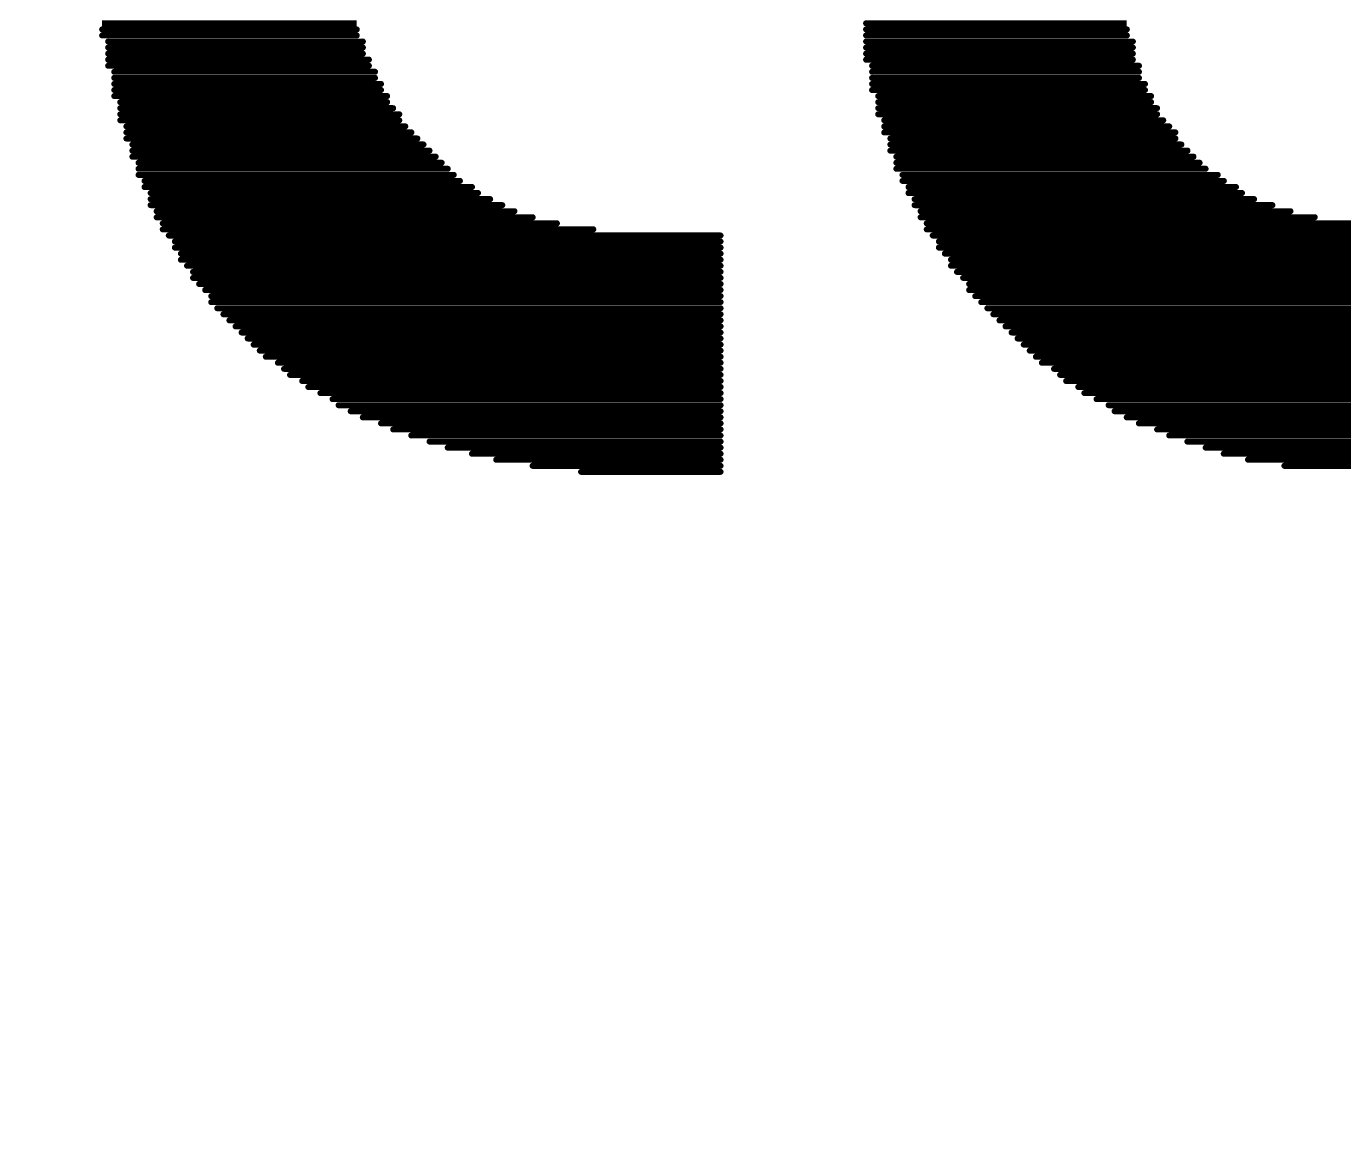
# Model space of a CAD drawing. Header units: millimetres. Extents: x -46.4 to 46.4, y -47.3 to 46.4.
# Drawn here: x -14.223 to -12.843, y -0.213 to 0.961 of the extents above; entities that cross this region are included whole.
import ezdxf

# ---------------------------------------------------------------- set-up
doc = ezdxf.new("R2010")
doc.units = ezdxf.units.MM
doc.layers.add('BottomOverlay', color=54, linetype='Continuous')
doc.layers.add('Mechanical1', color=6, linetype='Continuous')

# ---------------------------------------------------------------- blocks, each defined once
blk = doc.blocks.new('________2')
at = {"layer": 'BottomOverlay', "const_width": 0.00635}
for points in [[(9.8567, -2.0354), (10.1234, -2.0354)], [(9.8567, -2.0418), (10.1234, -2.0418)], [(10.6568, -2.0354), (10.9299, -2.0354)], [(10.6568, -2.0418), (10.9299, -2.0418)], [(9.8567, -2.0481), (10.1234, -2.0481)], [(9.8631, -2.0545), (10.1298, -2.0545)], [(10.6568, -2.0481), (10.9299, -2.0481)], [(10.6568, -2.0545), (10.9362, -2.0545)], [(9.8631, -2.0608), (10.1298, -2.0608)], [(9.8631, -2.0672), (10.1298, -2.0672)], [(10.6568, -2.0608), (10.9362, -2.0608)], [(10.6568, -2.0672), (10.9362, -2.0672)], [(9.8631, -2.0735), (10.1361, -2.0735)], [(9.8631, -2.0799), (10.1361, -2.0799)], [(9.8694, -2.0862), (10.1425, -2.0862)], [(10.6568, -2.0735), (10.9362, -2.0735)], [(10.6632, -2.0799), (10.9426, -2.0799)], [(10.6632, -2.0862), (10.9426, -2.0862)], [(9.8694, -2.0926), (10.1425, -2.0926)], [(9.8694, -2.0989), (10.1488, -2.0989)], [(10.6632, -2.0926), (10.9426, -2.0926)], [(10.6632, -2.0989), (10.9489, -2.0989)], [(9.8694, -2.1053), (10.1488, -2.1053)], [(9.8694, -2.1116), (10.1552, -2.1116)], [(10.6632, -2.1053), (10.9489, -2.1053)], [(10.6695, -2.1116), (10.9553, -2.1116)], [(9.8758, -2.118), (10.1552, -2.118)], [(9.8758, -2.1243), (10.1615, -2.1243)], [(10.6695, -2.118), (10.9553, -2.118)], [(10.6695, -2.1243), (10.9616, -2.1243)], [(9.8758, -2.1307), (10.1679, -2.1307)], [(9.8758, -2.137), (10.1679, -2.137)], [(10.6695, -2.1307), (10.9616, -2.1307)], [(10.6759, -2.137), (10.968, -2.137)], [(9.8821, -2.1434), (10.1742, -2.1434)], [(9.8821, -2.1497), (10.1806, -2.1497)], [(10.6759, -2.1434), (10.9743, -2.1434)], [(10.6759, -2.1497), (10.9807, -2.1497)], [(9.8821, -2.1561), (10.1869, -2.1561)], [(9.8885, -2.1624), (10.1933, -2.1624)], [(9.8885, -2.1688), (10.1996, -2.1688)], [(10.6822, -2.1561), (10.9807, -2.1561)], [(10.6822, -2.1624), (10.987, -2.1624)], [(10.6822, -2.1688), (10.9934, -2.1688)], [(9.8885, -2.1751), (10.206, -2.1751)], [(9.8948, -2.1815), (10.2123, -2.1815)], [(10.6886, -2.1751), (10.9997, -2.1751)], [(10.6886, -2.1815), (11.0061, -2.1815)], [(9.8948, -2.1878), (10.2187, -2.1878)], [(9.8948, -2.1942), (10.225, -2.1942)], [(10.6886, -2.1878), (11.0124, -2.1878)], [(10.6949, -2.1942), (11.0251, -2.1942)], [(9.9012, -2.2005), (10.2314, -2.2005)], [(9.9012, -2.2069), (10.2441, -2.2069)], [(10.6949, -2.2005), (11.0315, -2.2005)], [(10.7013, -2.2069), (11.0442, -2.2069)], [(9.9075, -2.2132), (10.2504, -2.2132)], [(9.9075, -2.2196), (10.2631, -2.2196)], [(10.7013, -2.2132), (11.0505, -2.2132)], [(10.7076, -2.2196), (11.0632, -2.2196)], [(9.9075, -2.2259), (10.2758, -2.2259)], [(9.9139, -2.2323), (10.2885, -2.2323)], [(10.7076, -2.2259), (11.0823, -2.2259)], [(10.714, -2.2323), (11.1013, -2.2323)], [(9.9139, -2.2386), (10.3076, -2.2386)], [(9.9202, -2.245), (10.333, -2.245)], [(9.9202, -2.2513), (10.3711, -2.2513)], [(10.714, -2.2386), (11.1267, -2.2386)], [(10.7203, -2.245), (12.3523, -2.245)], [(10.7203, -2.2513), (12.3523, -2.2513)], [(9.9266, -2.2577), (10.5044, -2.2577)], [(9.9329, -2.264), (10.5044, -2.264)], [(10.7267, -2.2577), (12.3459, -2.2577)], [(10.733, -2.264), (12.3459, -2.264)], [(9.9329, -2.2704), (10.5044, -2.2704)], [(9.9393, -2.2767), (10.5044, -2.2767)], [(10.733, -2.2704), (12.3396, -2.2704)], [(10.7394, -2.2767), (12.3332, -2.2767)], [(9.9393, -2.2831), (10.5044, -2.2831)], [(9.9456, -2.2894), (10.5044, -2.2894)], [(10.7457, -2.2831), (12.3332, -2.2831)], [(10.7457, -2.2894), (12.3269, -2.2894)], [(9.952, -2.2958), (10.5044, -2.2958)], [(9.952, -2.3021), (10.5044, -2.3021)], [(10.7521, -2.2958), (12.3205, -2.2958)], [(10.7584, -2.3021), (12.3142, -2.3021)], [(9.9583, -2.3085), (10.5044, -2.3085)], [(9.9647, -2.3148), (10.5044, -2.3148)], [(10.7648, -2.3085), (12.3142, -2.3085)], [(10.7648, -2.3148), (12.3078, -2.3148)], [(9.971, -2.3212), (10.5044, -2.3212)], [(9.971, -2.3275), (10.5044, -2.3275)], [(9.9774, -2.3339), (10.5044, -2.3339)], [(10.7711, -2.3212), (12.3015, -2.3212)], [(10.7775, -2.3275), (12.2951, -2.3275)], [(10.7838, -2.3339), (12.2888, -2.3339)], [(9.9837, -2.3402), (10.5044, -2.3402)], [(9.9901, -2.3466), (10.5044, -2.3466)], [(10.7902, -2.3402), (12.2824, -2.3402)], [(10.7965, -2.3466), (11.5331, -2.3466)], [(9.9964, -2.3529), (10.5044, -2.3529)], [(10.0028, -2.3593), (10.5044, -2.3593)], [(10.8029, -2.3529), (11.5268, -2.3529)], [(10.8092, -2.3593), (11.5204, -2.3593)], [(10.0091, -2.3656), (10.5044, -2.3656)], [(10.0155, -2.372), (10.5044, -2.372)], [(10.8156, -2.3656), (11.5141, -2.3656)], [(10.8219, -2.372), (11.5077, -2.372)], [(10.0218, -2.3783), (10.5044, -2.3783)], [(10.0282, -2.3847), (10.5044, -2.3847)], [(10.8283, -2.3783), (11.5014, -2.3783)], [(10.8346, -2.3847), (11.4887, -2.3847)], [(10.0409, -2.391), (10.5044, -2.391)], [(10.0472, -2.3974), (10.5044, -2.3974)], [(10.0536, -2.4037), (10.5044, -2.4037)], [(10.841, -2.391), (11.4823, -2.391)], [(10.8537, -2.3974), (11.476, -2.3974)], [(10.86, -2.4037), (11.4696, -2.4037)], [(10.0663, -2.4101), (10.5044, -2.4101)], [(10.0726, -2.4164), (10.5044, -2.4164)], [(10.8664, -2.4101), (11.4569, -2.4101)], [(10.8791, -2.4164), (11.4506, -2.4164)], [(10.0853, -2.4228), (10.5044, -2.4228)], [(10.098, -2.4291), (10.5044, -2.4291)], [(10.8854, -2.4228), (11.4379, -2.4228)], [(10.8981, -2.4291), (11.4315, -2.4291)], [(10.1044, -2.4355), (10.5044, -2.4355)], [(10.1171, -2.4418), (10.5044, -2.4418)], [(10.9108, -2.4355), (11.4188, -2.4355)], [(10.9172, -2.4418), (11.4061, -2.4418)], [(10.1298, -2.4482), (10.5044, -2.4482)], [(10.1488, -2.4545), (10.5044, -2.4545)], [(10.9299, -2.4482), (11.3934, -2.4482)], [(10.9426, -2.4545), (11.3807, -2.4545)], [(10.1615, -2.4609), (10.5044, -2.4609)], [(10.1806, -2.4672), (10.5044, -2.4672)], [(10.9616, -2.4609), (11.368, -2.4609)], [(10.9743, -2.4672), (11.3553, -2.4672)], [(10.1996, -2.4736), (10.5044, -2.4736)], [(10.2187, -2.4799), (10.5044, -2.4799)], [(10.2441, -2.4863), (10.5044, -2.4863)], [(10.9934, -2.4736), (11.3363, -2.4736)], [(11.0124, -2.4799), (11.3172, -2.4799)], [(11.0315, -2.4863), (11.2982, -2.4863)], [(10.2695, -2.4926), (10.5044, -2.4926)], [(10.3076, -2.499), (10.5044, -2.499)], [(11.0569, -2.4926), (11.2664, -2.4926)], [(11.095, -2.499), (11.2283, -2.499)], [(10.3584, -2.5053), (10.5044, -2.5053)]]:
    blk.add_lwpolyline(points, dxfattribs=at)
at = {"layer": 'BottomOverlay', "const_width": 0.00317}
for points in [[(9.8552, -2.0418, 1), (9.8583, -2.0418, 1)], [(10.1219, -2.0418, 1), (10.125, -2.0418, 1)], [(10.6553, -2.0354, 1), (10.6584, -2.0354, 1)], [(10.6553, -2.0418, 1), (10.6584, -2.0418, 1)], [(10.9283, -2.0418, 1), (10.9315, -2.0418, 1)], [(9.8552, -2.0481, 1), (9.8583, -2.0481, 1)], [(9.8615, -2.0545, 1), (9.8647, -2.0545, 1)], [(10.1219, -2.0481, 1), (10.125, -2.0481, 1)], [(10.1282, -2.0545, 1), (10.1314, -2.0545, 1)], [(10.6553, -2.0481, 1), (10.6584, -2.0481, 1)], [(10.6553, -2.0545, 1), (10.6584, -2.0545, 1)], [(10.9283, -2.0481, 1), (10.9315, -2.0481, 1)], [(10.9347, -2.0545, 1), (10.9378, -2.0545, 1)], [(9.8615, -2.0608, 1), (9.8647, -2.0608, 1)], [(9.8615, -2.0672, 1), (9.8647, -2.0672, 1)], [(10.1282, -2.0608, 1), (10.1314, -2.0608, 1)], [(10.1282, -2.0672, 1), (10.1314, -2.0672, 1)], [(10.6553, -2.0608, 1), (10.6584, -2.0608, 1)], [(10.6553, -2.0672, 1), (10.6584, -2.0672, 1)], [(10.9347, -2.0608, 1), (10.9378, -2.0608, 1)], [(10.9347, -2.0672, 1), (10.9378, -2.0672, 1)], [(9.8615, -2.0735, 1), (9.8647, -2.0735, 1)], [(9.8615, -2.0799, 1), (9.8647, -2.0799, 1)], [(9.8679, -2.0862, 1), (9.871, -2.0862, 1)], [(10.1346, -2.0735, 1), (10.1377, -2.0735, 1)], [(10.1346, -2.0799, 1), (10.1377, -2.0799, 1)], [(10.1409, -2.0862, 1), (10.1441, -2.0862, 1)], [(10.6553, -2.0735, 1), (10.6584, -2.0735, 1)], [(10.6616, -2.0799, 1), (10.6648, -2.0799, 1)], [(10.6616, -2.0862, 1), (10.6648, -2.0862, 1)], [(10.9347, -2.0735, 1), (10.9378, -2.0735, 1)], [(10.941, -2.0799, 1), (10.9442, -2.0799, 1)], [(10.941, -2.0862, 1), (10.9442, -2.0862, 1)], [(9.8679, -2.0926, 1), (9.871, -2.0926, 1)], [(9.8679, -2.0989, 1), (9.871, -2.0989, 1)], [(10.1409, -2.0926, 1), (10.1441, -2.0926, 1)], [(10.1473, -2.0989, 1), (10.1504, -2.0989, 1)], [(10.6616, -2.0926, 1), (10.6648, -2.0926, 1)], [(10.6616, -2.0989, 1), (10.6648, -2.0989, 1)], [(10.941, -2.0926, 1), (10.9442, -2.0926, 1)], [(10.9474, -2.0989, 1), (10.9505, -2.0989, 1)], [(9.8679, -2.1053, 1), (9.871, -2.1053, 1)], [(9.8679, -2.1116, 1), (9.871, -2.1116, 1)], [(10.1473, -2.1053, 1), (10.1504, -2.1053, 1)], [(10.1536, -2.1116, 1), (10.1568, -2.1116, 1)], [(10.6616, -2.1053, 1), (10.6648, -2.1053, 1)], [(10.668, -2.1116, 1), (10.6711, -2.1116, 1)], [(10.9474, -2.1053, 1), (10.9505, -2.1053, 1)], [(10.9537, -2.1116, 1), (10.9569, -2.1116, 1)], [(9.8742, -2.118, 1), (9.8774, -2.118, 1)], [(9.8742, -2.1243, 1), (9.8774, -2.1243, 1)], [(10.1536, -2.118, 1), (10.1568, -2.118, 1)], [(10.16, -2.1243, 1), (10.1631, -2.1243, 1)], [(10.668, -2.118, 1), (10.6711, -2.118, 1)], [(10.668, -2.1243, 1), (10.6711, -2.1243, 1)], [(10.9537, -2.118, 1), (10.9569, -2.118, 1)], [(10.9601, -2.1243, 1), (10.9632, -2.1243, 1)], [(9.8742, -2.1307, 1), (9.8774, -2.1307, 1)], [(9.8742, -2.137, 1), (9.8774, -2.137, 1)], [(10.1663, -2.1307, 1), (10.1695, -2.1307, 1)], [(10.1663, -2.137, 1), (10.1695, -2.137, 1)], [(10.668, -2.1307, 1), (10.6711, -2.1307, 1)], [(10.6743, -2.137, 1), (10.6775, -2.137, 1)], [(10.9601, -2.1307, 1), (10.9632, -2.1307, 1)], [(10.9664, -2.137, 1), (10.9696, -2.137, 1)], [(9.8806, -2.1434, 1), (9.8837, -2.1434, 1)], [(9.8806, -2.1497, 1), (9.8837, -2.1497, 1)], [(10.1727, -2.1434, 1), (10.1758, -2.1434, 1)], [(10.179, -2.1497, 1), (10.1822, -2.1497, 1)], [(10.6743, -2.1434, 1), (10.6775, -2.1434, 1)], [(10.6743, -2.1497, 1), (10.6775, -2.1497, 1)], [(10.9728, -2.1434, 1), (10.9759, -2.1434, 1)], [(10.9791, -2.1497, 1), (10.9823, -2.1497, 1)], [(9.8806, -2.1561, 1), (9.8837, -2.1561, 1)], [(9.8869, -2.1624, 1), (9.8901, -2.1624, 1)], [(9.8869, -2.1688, 1), (9.8901, -2.1688, 1)], [(10.1854, -2.1561, 1), (10.1885, -2.1561, 1)], [(10.1917, -2.1624, 1), (10.1949, -2.1624, 1)], [(10.1981, -2.1688, 1), (10.2012, -2.1688, 1)], [(10.6807, -2.1561, 1), (10.6838, -2.1561, 1)], [(10.6807, -2.1624, 1), (10.6838, -2.1624, 1)], [(10.6807, -2.1688, 1), (10.6838, -2.1688, 1)], [(10.9791, -2.1561, 1), (10.9823, -2.1561, 1)], [(10.9855, -2.1624, 1), (10.9886, -2.1624, 1)], [(10.9918, -2.1688, 1), (10.995, -2.1688, 1)], [(9.8869, -2.1751, 1), (9.8901, -2.1751, 1)], [(9.8933, -2.1815, 1), (9.8964, -2.1815, 1)], [(10.2044, -2.1751, 1), (10.2076, -2.1751, 1)], [(10.2108, -2.1815, 1), (10.2139, -2.1815, 1)], [(10.687, -2.1751, 1), (10.6902, -2.1751, 1)], [(10.687, -2.1815, 1), (10.6902, -2.1815, 1)], [(10.9982, -2.1751, 1), (11.0013, -2.1751, 1)], [(11.0045, -2.1815, 1), (11.0077, -2.1815, 1)], [(9.8933, -2.1878, 1), (9.8964, -2.1878, 1)], [(9.8933, -2.1942, 1), (9.8964, -2.1942, 1)], [(10.2171, -2.1878, 1), (10.2203, -2.1878, 1)], [(10.2235, -2.1942, 1), (10.2266, -2.1942, 1)], [(10.687, -2.1878, 1), (10.6902, -2.1878, 1)], [(10.6934, -2.1942, 1), (10.6965, -2.1942, 1)], [(11.0109, -2.1878, 1), (11.014, -2.1878, 1)], [(11.0236, -2.1942, 1), (11.0267, -2.1942, 1)], [(9.8996, -2.2005, 1), (9.9028, -2.2005, 1)], [(9.8996, -2.2069, 1), (9.9028, -2.2069, 1)], [(10.2298, -2.2005, 1), (10.233, -2.2005, 1)], [(10.2425, -2.2069, 1), (10.2457, -2.2069, 1)], [(10.6934, -2.2005, 1), (10.6965, -2.2005, 1)], [(10.6997, -2.2069, 1), (10.7029, -2.2069, 1)], [(11.0299, -2.2005, 1), (11.0331, -2.2005, 1)], [(11.0426, -2.2069, 1), (11.0458, -2.2069, 1)], [(9.906, -2.2132, 1), (9.9091, -2.2132, 1)], [(9.906, -2.2196, 1), (9.9091, -2.2196, 1)], [(10.2489, -2.2132, 1), (10.252, -2.2132, 1)], [(10.2616, -2.2196, 1), (10.2647, -2.2196, 1)], [(10.6997, -2.2132, 1), (10.7029, -2.2132, 1)], [(10.7061, -2.2196, 1), (10.7092, -2.2196, 1)], [(11.049, -2.2132, 1), (11.0521, -2.2132, 1)], [(11.0617, -2.2196, 1), (11.0648, -2.2196, 1)], [(9.906, -2.2259, 1), (9.9091, -2.2259, 1)], [(9.9123, -2.2323, 1), (9.9155, -2.2323, 1)], [(10.2743, -2.2259, 1), (10.2774, -2.2259, 1)], [(10.287, -2.2323, 1), (10.2901, -2.2323, 1)], [(10.7061, -2.2259, 1), (10.7092, -2.2259, 1)], [(10.7124, -2.2323, 1), (10.7156, -2.2323, 1)], [(11.0807, -2.2259, 1), (11.0839, -2.2259, 1)], [(11.0998, -2.2323, 1), (11.1029, -2.2323, 1)], [(9.9123, -2.2386, 1), (9.9155, -2.2386, 1)], [(9.9187, -2.245, 1), (9.9218, -2.245, 1)], [(9.9187, -2.2513, 1), (9.9218, -2.2513, 1)], [(10.306, -2.2386, 1), (10.3092, -2.2386, 1)], [(10.3314, -2.245, 1), (10.3346, -2.245, 1)], [(10.3695, -2.2513, 1), (10.3727, -2.2513, 1)], [(10.7124, -2.2386, 1), (10.7156, -2.2386, 1)], [(10.7188, -2.245, 1), (10.7219, -2.245, 1)], [(10.7188, -2.2513, 1), (10.7219, -2.2513, 1)], [(11.1252, -2.2386, 1), (11.1283, -2.2386, 1)], [(9.925, -2.2577, 1), (9.9282, -2.2577, 1)], [(9.9314, -2.264, 1), (9.9345, -2.264, 1)], [(10.5029, -2.2577, 1), (10.506, -2.2577, 1)], [(10.5029, -2.264, 1), (10.506, -2.264, 1)], [(10.7251, -2.2577, 1), (10.7283, -2.2577, 1)], [(10.7315, -2.264, 1), (10.7346, -2.264, 1)], [(9.9314, -2.2704, 1), (9.9345, -2.2704, 1)], [(9.9377, -2.2767, 1), (9.9409, -2.2767, 1)], [(10.5029, -2.2704, 1), (10.506, -2.2704, 1)], [(10.5029, -2.2767, 1), (10.506, -2.2767, 1)], [(10.7315, -2.2704, 1), (10.7346, -2.2704, 1)], [(10.7378, -2.2767, 1), (10.741, -2.2767, 1)], [(9.9377, -2.2831, 1), (9.9409, -2.2831, 1)], [(9.9441, -2.2894, 1), (9.9472, -2.2894, 1)], [(10.5029, -2.2831, 1), (10.506, -2.2831, 1)], [(10.5029, -2.2894, 1), (10.506, -2.2894, 1)], [(10.7442, -2.2831, 1), (10.7473, -2.2831, 1)], [(10.7442, -2.2894, 1), (10.7473, -2.2894, 1)], [(9.9504, -2.2958, 1), (9.9536, -2.2958, 1)], [(9.9504, -2.3021, 1), (9.9536, -2.3021, 1)], [(10.5029, -2.2958, 1), (10.506, -2.2958, 1)], [(10.5029, -2.3021, 1), (10.506, -2.3021, 1)], [(10.7505, -2.2958, 1), (10.7537, -2.2958, 1)], [(10.7569, -2.3021, 1), (10.76, -2.3021, 1)], [(9.9568, -2.3085, 1), (9.9599, -2.3085, 1)], [(9.9631, -2.3148, 1), (9.9663, -2.3148, 1)], [(10.5029, -2.3085, 1), (10.506, -2.3085, 1)], [(10.5029, -2.3148, 1), (10.506, -2.3148, 1)], [(10.7632, -2.3085, 1), (10.7664, -2.3085, 1)], [(10.7632, -2.3148, 1), (10.7664, -2.3148, 1)], [(9.9695, -2.3212, 1), (9.9726, -2.3212, 1)], [(9.9695, -2.3275, 1), (9.9726, -2.3275, 1)], [(9.9758, -2.3339, 1), (9.979, -2.3339, 1)], [(10.5029, -2.3212, 1), (10.506, -2.3212, 1)], [(10.5029, -2.3275, 1), (10.506, -2.3275, 1)], [(10.5029, -2.3339, 1), (10.506, -2.3339, 1)], [(10.7696, -2.3212, 1), (10.7727, -2.3212, 1)], [(10.7759, -2.3275, 1), (10.7791, -2.3275, 1)], [(10.7823, -2.3339, 1), (10.7854, -2.3339, 1)], [(9.9822, -2.3402, 1), (9.9853, -2.3402, 1)], [(9.9885, -2.3466, 1), (9.9917, -2.3466, 1)], [(10.5029, -2.3402, 1), (10.506, -2.3402, 1)], [(10.5029, -2.3466, 1), (10.506, -2.3466, 1)], [(10.7886, -2.3402, 1), (10.7918, -2.3402, 1)], [(10.795, -2.3466, 1), (10.7981, -2.3466, 1)], [(9.9949, -2.3529, 1), (9.998, -2.3529, 1)], [(10.0012, -2.3593, 1), (10.0044, -2.3593, 1)], [(10.5029, -2.3529, 1), (10.506, -2.3529, 1)], [(10.5029, -2.3593, 1), (10.506, -2.3593, 1)], [(10.8013, -2.3529, 1), (10.8045, -2.3529, 1)], [(10.8077, -2.3593, 1), (10.8108, -2.3593, 1)], [(10.0076, -2.3656, 1), (10.0107, -2.3656, 1)], [(10.0139, -2.372, 1), (10.0171, -2.372, 1)], [(10.5029, -2.3656, 1), (10.506, -2.3656, 1)], [(10.5029, -2.372, 1), (10.506, -2.372, 1)], [(10.814, -2.3656, 1), (10.8172, -2.3656, 1)], [(10.8204, -2.372, 1), (10.8235, -2.372, 1)], [(10.0203, -2.3783, 1), (10.0234, -2.3783, 1)], [(10.0266, -2.3847, 1), (10.0298, -2.3847, 1)], [(10.5029, -2.3783, 1), (10.506, -2.3783, 1)], [(10.5029, -2.3847, 1), (10.506, -2.3847, 1)], [(10.8267, -2.3783, 1), (10.8299, -2.3783, 1)], [(10.8331, -2.3847, 1), (10.8362, -2.3847, 1)], [(10.0393, -2.391, 1), (10.0425, -2.391, 1)], [(10.0457, -2.3974, 1), (10.0488, -2.3974, 1)], [(10.052, -2.4037, 1), (10.0552, -2.4037, 1)], [(10.5029, -2.391, 1), (10.506, -2.391, 1)], [(10.5029, -2.3974, 1), (10.506, -2.3974, 1)], [(10.5029, -2.4037, 1), (10.506, -2.4037, 1)], [(10.8394, -2.391, 1), (10.8426, -2.391, 1)], [(10.8521, -2.3974, 1), (10.8553, -2.3974, 1)], [(10.8585, -2.4037, 1), (10.8616, -2.4037, 1)], [(10.0647, -2.4101, 1), (10.0679, -2.4101, 1)], [(10.0711, -2.4164, 1), (10.0742, -2.4164, 1)], [(10.5029, -2.4101, 1), (10.506, -2.4101, 1)], [(10.5029, -2.4164, 1), (10.506, -2.4164, 1)], [(10.8648, -2.4101, 1), (10.868, -2.4101, 1)], [(10.8775, -2.4164, 1), (10.8807, -2.4164, 1)], [(10.0838, -2.4228, 1), (10.0869, -2.4228, 1)], [(10.0965, -2.4291, 1), (10.0996, -2.4291, 1)], [(10.5029, -2.4228, 1), (10.506, -2.4228, 1)], [(10.5029, -2.4291, 1), (10.506, -2.4291, 1)], [(10.8839, -2.4228, 1), (10.887, -2.4228, 1)], [(10.8966, -2.4291, 1), (10.8997, -2.4291, 1)], [(10.1028, -2.4355, 1), (10.106, -2.4355, 1)], [(10.1155, -2.4418, 1), (10.1187, -2.4418, 1)], [(10.5029, -2.4355, 1), (10.506, -2.4355, 1)], [(10.5029, -2.4418, 1), (10.506, -2.4418, 1)], [(10.9093, -2.4355, 1), (10.9124, -2.4355, 1)], [(10.9156, -2.4418, 1), (10.9188, -2.4418, 1)], [(10.1282, -2.4482, 1), (10.1314, -2.4482, 1)], [(10.1473, -2.4545, 1), (10.1504, -2.4545, 1)], [(10.5029, -2.4482, 1), (10.506, -2.4482, 1)], [(10.5029, -2.4545, 1), (10.506, -2.4545, 1)], [(10.9283, -2.4482, 1), (10.9315, -2.4482, 1)], [(10.941, -2.4545, 1), (10.9442, -2.4545, 1)], [(10.16, -2.4609, 1), (10.1631, -2.4609, 1)], [(10.179, -2.4672, 1), (10.1822, -2.4672, 1)], [(10.5029, -2.4609, 1), (10.506, -2.4609, 1)], [(10.5029, -2.4672, 1), (10.506, -2.4672, 1)], [(10.9601, -2.4609, 1), (10.9632, -2.4609, 1)], [(10.9728, -2.4672, 1), (10.9759, -2.4672, 1)], [(10.1981, -2.4736, 1), (10.2012, -2.4736, 1)], [(10.2171, -2.4799, 1), (10.2203, -2.4799, 1)], [(10.2425, -2.4863, 1), (10.2457, -2.4863, 1)], [(10.5029, -2.4736, 1), (10.506, -2.4736, 1)], [(10.5029, -2.4799, 1), (10.506, -2.4799, 1)], [(10.5029, -2.4863, 1), (10.506, -2.4863, 1)], [(10.9918, -2.4736, 1), (10.995, -2.4736, 1)], [(11.0109, -2.4799, 1), (11.014, -2.4799, 1)], [(11.0299, -2.4863, 1), (11.0331, -2.4863, 1)], [(10.2679, -2.4926, 1), (10.2711, -2.4926, 1)], [(10.306, -2.499, 1), (10.3092, -2.499, 1)], [(10.5029, -2.4926, 1), (10.506, -2.4926, 1)], [(10.5029, -2.499, 1), (10.506, -2.499, 1)], [(11.0553, -2.4926, 1), (11.0585, -2.4926, 1)], [(11.0934, -2.499, 1), (11.0966, -2.499, 1)], [(10.3568, -2.5053, 1), (10.36, -2.5053, 1)], [(10.5029, -2.5053, 1), (10.506, -2.5053, 1)]]:
    blk.add_lwpolyline(points, format="xyb", close=True, dxfattribs=at)

msp = doc.modelspace()

# ---------------------------------------------------------------- linework, layer by layer
at = {"layer": 'BottomOverlay', "const_width": 0.508}
msp.add_lwpolyline([(-28.929, 0.9392, -0.221527), (-12.3943, 8.4487)], format="xyb", dxfattribs=at)
at = {"layer": 'Mechanical1', "const_width": 0.254}
for points in [[(-46.2567, 0, -0.414214), (0, 46.2567)], [(0, -46.2567, -0.414214), (-46.2567, 0)]]:
    msp.add_lwpolyline(points, format="xyb", dxfattribs=at)

# ---------------------------------------------------------------- block references
at = {"rotation": 360}
msp.add_blockref('________2', (-24, 3), dxfattribs=at)

doc.saveas('drawing.dxf')
